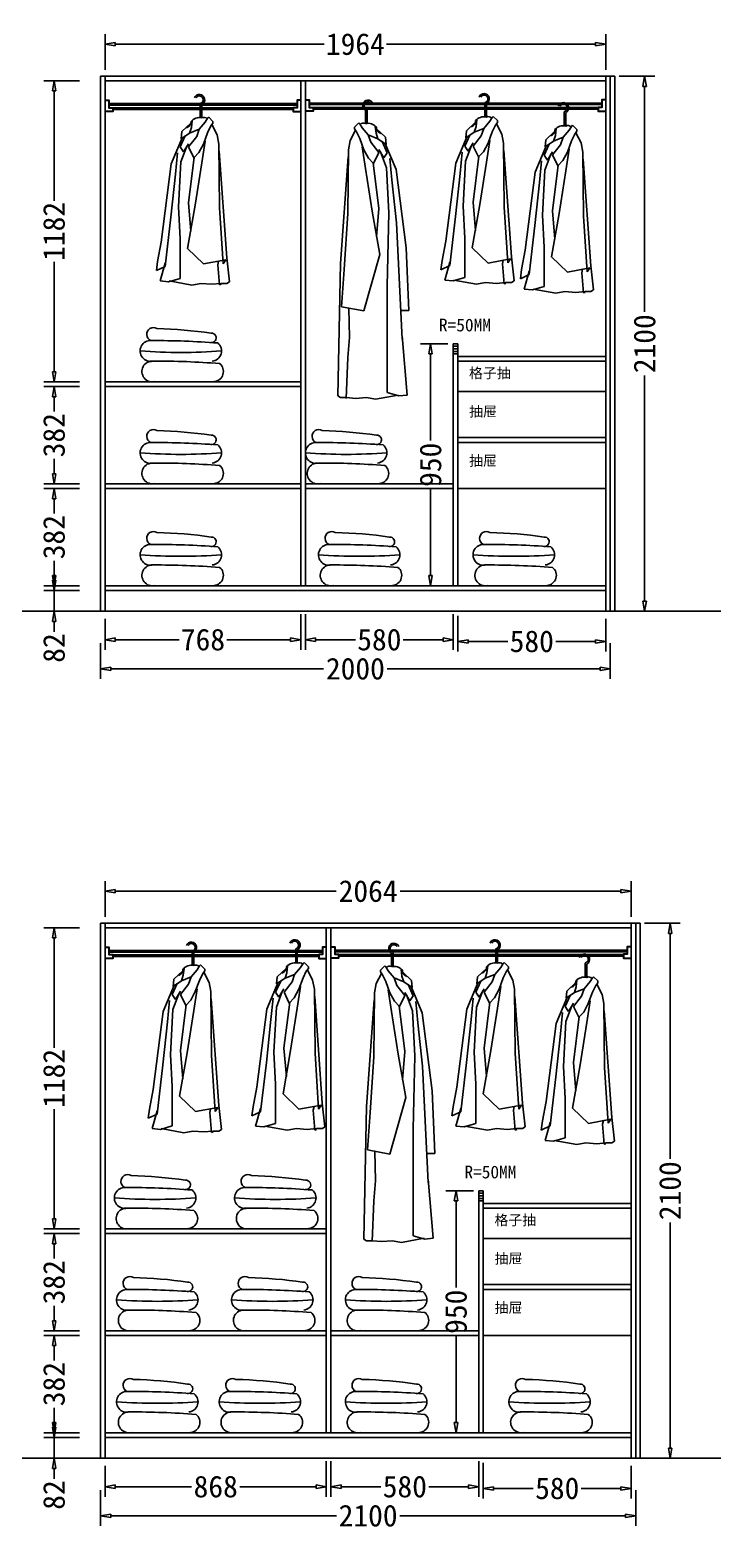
# Model space of a CAD drawing. Header units: millimetres. Extents: x 304407 to 361076, y -1262425 to -1203358.
# Drawn here: x 332654 to 335334, y -1225863 to -1219977 of the extents above; entities that cross this region are included whole.
import ezdxf

# ---------------------------------------------------------------- set-up
doc = ezdxf.new("R2010")
doc.units = ezdxf.units.MM
doc.header["$LTSCALE"] = 20
doc.layers.get('Defpoints').update_dxf_attribs({"color": 250})
for name, color, linetype in [('8', 8, 'Continuous'), ('LAYER10', 11, 'Continuous'), ('LAYER8', 11, 'Continuous'), ('图层3', 4, 'Continuous'), ('墙体', 40, 'Continuous')]:
    doc.layers.add(name, color=color, linetype=linetype)
doc.styles.get("Standard").update_dxf_attribs({"font": 'SimSun.ttf', "height": 85})
doc.styles.add('text', font='SimSun.ttf', dxfattribs={"height": 85})
doc.dimstyles.new('周文晶', dxfattribs={"dimtxt": 70, "dimasz": 40, "dimexe": 40, "dimexo": 30, "dimgap": 10, "dimtad": 0, "dimdec": 0, "dimtxsty": 'Standard', "dimblk": 'CLOSEDBLANK', "dimcen": 200, "dimclrd": 256, "dimclre": 256, "dimadec": 0, "dimazin": 0, "dimtfac": 1, "dimtdec": 0, "dimtmove": 0, "dimatfit": 3, "dimldrblk": 'CLOSEDBLANK', "dimfxl": 100, "dimfxlon": 1, "dimarcsym": 0})

# ---------------------------------------------------------------- blocks, each defined once
blk = doc.blocks.new('_ClosedBlank')
at = {"color": 0, "linetype": 'ByBlock', "lineweight": -2}
for p, q in [((-1, 0.17), (0, 0)), ((-1, 0.17), (-1, -0.17)), ((0, 0), (-1, -0.17))]:
    blk.add_line(p, q, dxfattribs=at)
blk = doc.blocks.new('*D665')
at = {"lineweight": -2, "transparency": 16777216}
for p, q in [((332948.8, -1222288), (332948.8, -1222409.5)), ((333716.8, -1222269.5), (333716.8, -1222409.5)), ((332988.8, -1222369.5), (333239.5, -1222369.5)), ((333676.8, -1222369.5), (333426.2, -1222369.5))]:
    blk.add_line(p, q, dxfattribs=at)
at = {"layer": 'Defpoints', "color": 0, "transparency": 16777216}
for p in [(333716.8, -1222158), (332948.8, -1222258), (333716.8, -1222369.5)]:
    blk.add_point(p, dxfattribs=at)
at = {"lineweight": -2, "transparency": 16777216, "xscale": 40, "yscale": 40, "zscale": 40, "rotation": 180}
blk.add_blockref('_ClosedBlank', (332948.8, -1222369.5), dxfattribs=at)
at = {"lineweight": -2, "transparency": 16777216, "xscale": 40, "yscale": 40, "zscale": 40}
blk.add_blockref('_ClosedBlank', (333716.8, -1222369.5), dxfattribs=at)
at = {"color": 0, "transparency": 16777216, "insert": (333332.8, -1222369.5), "char_height": 85, "attachment_point": 5}
blk.add_mtext('768', dxfattribs=at)
blk = doc.blocks.new('*D666')
at = {"lineweight": -2, "transparency": 16777216}
for p, q in [((333734.8, -1222269.5), (333734.8, -1222409.5)), ((334314.8, -1222269.5), (334314.8, -1222409.5)), ((333774.8, -1222369.5), (333930.8, -1222369.5)), ((334274.8, -1222369.5), (334118.9, -1222369.5))]:
    blk.add_line(p, q, dxfattribs=at)
at = {"layer": 'Defpoints', "color": 0, "transparency": 16777216}
for p in [(333734.8, -1220176), (334314.8, -1222158), (334314.8, -1222369.5)]:
    blk.add_point(p, dxfattribs=at)
at = {"lineweight": -2, "transparency": 16777216, "xscale": 40, "yscale": 40, "zscale": 40, "rotation": 180}
blk.add_blockref('_ClosedBlank', (333734.8, -1222369.5), dxfattribs=at)
at = {"lineweight": -2, "transparency": 16777216, "xscale": 40, "yscale": 40, "zscale": 40}
blk.add_blockref('_ClosedBlank', (334314.8, -1222369.5), dxfattribs=at)
at = {"color": 0, "transparency": 16777216, "insert": (334024.8, -1222369.5), "char_height": 85, "attachment_point": 5}
blk.add_mtext('580', dxfattribs=at)
blk = doc.blocks.new('*D667')
at = {"lineweight": -2, "transparency": 16777216}
for p, q in [((332948.8, -1220132.6), (332948.8, -1219992.6)), ((334912.8, -1220132.6), (334912.8, -1219992.6)), ((332988.8, -1220032.6), (333808.9, -1220032.6)), ((334872.8, -1220032.6), (334052.8, -1220032.6))]:
    blk.add_line(p, q, dxfattribs=at)
at = {"layer": 'Defpoints', "color": 0, "transparency": 16777216}
for p in [(334912.8, -1220032.6), (332948.8, -1220176), (334912.8, -1220176)]:
    blk.add_point(p, dxfattribs=at)
at = {"lineweight": -2, "transparency": 16777216, "xscale": 40, "yscale": 40, "zscale": 40, "rotation": 180}
blk.add_blockref('_ClosedBlank', (332948.8, -1220032.6), dxfattribs=at)
at = {"lineweight": -2, "transparency": 16777216, "xscale": 40, "yscale": 40, "zscale": 40}
blk.add_blockref('_ClosedBlank', (334912.8, -1220032.6), dxfattribs=at)
at = {"color": 0, "transparency": 16777216, "insert": (333930.8, -1220032.6), "char_height": 85, "attachment_point": 5}
blk.add_mtext('1964', dxfattribs=at)
blk = doc.blocks.new('*D668')
at = {"lineweight": -2, "transparency": 16777216}
for p, q in [((332930.8, -1222383.6), (332930.8, -1222523.6)), ((334930.8, -1222383.6), (334930.8, -1222523.6)), ((332970.8, -1222483.6), (333806.1, -1222483.6)), ((334890.8, -1222483.6), (334055.6, -1222483.6))]:
    blk.add_line(p, q, dxfattribs=at)
at = {"layer": 'Defpoints', "color": 0, "transparency": 16777216}
for p in [(332930.8, -1222258), (334930.8, -1222258), (334930.8, -1222483.6)]:
    blk.add_point(p, dxfattribs=at)
at = {"lineweight": -2, "transparency": 16777216, "xscale": 40, "yscale": 40, "zscale": 40, "rotation": 180}
blk.add_blockref('_ClosedBlank', (332930.8, -1222483.6), dxfattribs=at)
at = {"lineweight": -2, "transparency": 16777216, "xscale": 40, "yscale": 40, "zscale": 40}
blk.add_blockref('_ClosedBlank', (334930.8, -1222483.6), dxfattribs=at)
at = {"color": 0, "transparency": 16777216, "insert": (333930.8, -1222483.6), "char_height": 85, "attachment_point": 5}
blk.add_mtext('2000', dxfattribs=at)
blk = doc.blocks.new('*D669')
at = {"lineweight": -2, "transparency": 16777216}
for p, q in [((332748.6, -1222136), (332748.6, -1222096)), ((332848.6, -1222176), (332708.6, -1222176)), ((332748.6, -1222176), (332748.6, -1222258)), ((332848.6, -1222258), (332708.6, -1222258)), ((332748.6, -1222298), (332748.6, -1222338))]:
    blk.add_line(p, q, dxfattribs=at)
at = {"layer": 'Defpoints', "color": 0, "transparency": 16777216}
for p in [(332748.6, -1222176), (332948.8, -1222176), (332930.8, -1222258)]:
    blk.add_point(p, dxfattribs=at)
at = {"lineweight": -2, "transparency": 16777216, "xscale": 40, "yscale": 40, "zscale": 40}
for p, rotation in [((332748.6, -1222176), 270), ((332748.6, -1222258), 90)]:
    blk.add_blockref('_ClosedBlank', p, dxfattribs=dict(at, rotation=rotation))
at = {"color": 0, "transparency": 16777216, "insert": (332748.6, -1222402), "char_height": 85, "attachment_point": 5, "rotation": 90}
blk.add_mtext('82', dxfattribs=at)
blk = doc.blocks.new('*D670')
at = {"lineweight": -2, "transparency": 16777216}
for p, q in [((332848.6, -1221776), (332708.6, -1221776)), ((332748.6, -1221816), (332748.6, -1221873.6)), ((332748.6, -1222118), (332748.6, -1222060.3)), ((332848.6, -1222158), (332708.6, -1222158))]:
    blk.add_line(p, q, dxfattribs=at)
at = {"layer": 'Defpoints', "color": 0, "transparency": 16777216}
for p in [(332748.6, -1221776), (332948.8, -1221776), (332948.8, -1222158)]:
    blk.add_point(p, dxfattribs=at)
at = {"lineweight": -2, "transparency": 16777216, "xscale": 40, "yscale": 40, "zscale": 40}
for p, rotation in [((332748.6, -1221776), 90), ((332748.6, -1222158), 270)]:
    blk.add_blockref('_ClosedBlank', p, dxfattribs=dict(at, rotation=rotation))
at = {"color": 0, "transparency": 16777216, "insert": (332748.6, -1221967), "char_height": 85, "attachment_point": 5, "rotation": 90}
blk.add_mtext('382', dxfattribs=at)
blk = doc.blocks.new('*D671')
at = {"lineweight": -2, "transparency": 16777216}
for p, q in [((334965.7, -1220158), (335105.7, -1220158)), ((335065.7, -1220198), (335065.7, -1221083.2)), ((335065.7, -1222218), (335065.7, -1221332.7)), ((334965.7, -1222258), (335105.7, -1222258))]:
    blk.add_line(p, q, dxfattribs=at)
at = {"layer": 'Defpoints', "color": 0, "transparency": 16777216}
for p in [(334930.8, -1220158), (335065.7, -1220158), (334930.8, -1222258)]:
    blk.add_point(p, dxfattribs=at)
at = {"lineweight": -2, "transparency": 16777216, "xscale": 40, "yscale": 40, "zscale": 40}
for p, rotation in [((335065.7, -1220158), 90), ((335065.7, -1222258), 270)]:
    blk.add_blockref('_ClosedBlank', p, dxfattribs=dict(at, rotation=rotation))
at = {"color": 0, "transparency": 16777216, "insert": (335065.7, -1221208), "char_height": 85, "attachment_point": 5, "rotation": 90}
blk.add_mtext('2100', dxfattribs=at)
blk = doc.blocks.new('*D672')
at = {"lineweight": -2, "transparency": 16777216}
for p, q in [((334293.8, -1221208), (334185.8, -1221208)), ((334225.8, -1221248), (334225.8, -1221588)), ((334225.8, -1222118), (334225.8, -1221778)), ((334284.8, -1222158), (334185.8, -1222158))]:
    blk.add_line(p, q, dxfattribs=at)
at = {"layer": 'Defpoints', "color": 0, "transparency": 16777216}
for p in [(334323.8, -1221208), (334225.8, -1222158), (334314.8, -1222158)]:
    blk.add_point(p, dxfattribs=at)
at = {"lineweight": -2, "transparency": 16777216, "xscale": 40, "yscale": 40, "zscale": 40}
for p, rotation in [((334225.8, -1221208), 90), ((334225.8, -1222158), 270)]:
    blk.add_blockref('_ClosedBlank', p, dxfattribs=dict(at, rotation=rotation))
at = {"color": 0, "transparency": 16777216, "insert": (334225.8, -1221683), "char_height": 85, "attachment_point": 5, "rotation": 90}
blk.add_mtext('950', dxfattribs=at)
blk = doc.blocks.new('*D673')
at = {"lineweight": -2, "transparency": 16777216}
for p, q in [((334332.8, -1222276.2), (334332.8, -1222416.2)), ((334912.8, -1222288), (334912.8, -1222416.2)), ((334372.8, -1222376.2), (334528.8, -1222376.2)), ((334872.8, -1222376.2), (334716.9, -1222376.2))]:
    blk.add_line(p, q, dxfattribs=at)
at = {"layer": 'Defpoints', "color": 0, "transparency": 16777216}
for p in [(334332.8, -1222158), (334912.8, -1222258), (334912.8, -1222376.2)]:
    blk.add_point(p, dxfattribs=at)
at = {"lineweight": -2, "transparency": 16777216, "xscale": 40, "yscale": 40, "zscale": 40, "rotation": 180}
blk.add_blockref('_ClosedBlank', (334332.8, -1222376.2), dxfattribs=at)
at = {"lineweight": -2, "transparency": 16777216, "xscale": 40, "yscale": 40, "zscale": 40}
blk.add_blockref('_ClosedBlank', (334912.8, -1222376.2), dxfattribs=at)
at = {"color": 0, "transparency": 16777216, "insert": (334622.8, -1222376.2), "char_height": 85, "attachment_point": 5}
blk.add_mtext('580', dxfattribs=at)
blk = doc.blocks.new('*D674')
at = {"lineweight": -2, "transparency": 16777216}
for p, q in [((332848.6, -1221376), (332708.6, -1221376)), ((332748.6, -1221416), (332748.6, -1221473.6)), ((332748.6, -1221718), (332748.6, -1221660.3)), ((332848.6, -1221758), (332708.6, -1221758))]:
    blk.add_line(p, q, dxfattribs=at)
at = {"layer": 'Defpoints', "color": 0, "transparency": 16777216}
for p in [(332748.6, -1221376), (332948.8, -1221376), (332948.8, -1221758)]:
    blk.add_point(p, dxfattribs=at)
at = {"lineweight": -2, "transparency": 16777216, "xscale": 40, "yscale": 40, "zscale": 40}
for p, rotation in [((332748.6, -1221376), 90), ((332748.6, -1221758), 270)]:
    blk.add_blockref('_ClosedBlank', p, dxfattribs=dict(at, rotation=rotation))
at = {"color": 0, "transparency": 16777216, "insert": (332748.6, -1221567), "char_height": 85, "attachment_point": 5, "rotation": 90}
blk.add_mtext('382', dxfattribs=at)
blk = doc.blocks.new('*D675')
at = {"lineweight": -2, "transparency": 16777216}
for p, q in [((332848.6, -1220176), (332708.6, -1220176)), ((332748.6, -1220216), (332748.6, -1220646.7)), ((332748.6, -1221318), (332748.6, -1220887.2)), ((332848.6, -1221358), (332708.6, -1221358))]:
    blk.add_line(p, q, dxfattribs=at)
at = {"layer": 'Defpoints', "color": 0, "transparency": 16777216}
for p in [(332748.6, -1220176), (332948.8, -1220176), (332948.8, -1221358)]:
    blk.add_point(p, dxfattribs=at)
at = {"lineweight": -2, "transparency": 16777216, "xscale": 40, "yscale": 40, "zscale": 40}
for p, rotation in [((332748.6, -1220176), 90), ((332748.6, -1221358), 270)]:
    blk.add_blockref('_ClosedBlank', p, dxfattribs=dict(at, rotation=rotation))
at = {"color": 0, "transparency": 16777216, "insert": (332748.6, -1220767), "char_height": 85, "attachment_point": 5, "rotation": 90}
blk.add_mtext('1182', dxfattribs=at)
blk = doc.blocks.new('*D849')
at = {"lineweight": -2, "transparency": 16777216}
for p, q in [((333816.8, -1225593.3), (333816.8, -1225733.3)), ((332948.8, -1225611.8), (332948.8, -1225733.3)), ((332988.8, -1225693.3), (333288.3, -1225693.3)), ((333776.8, -1225693.3), (333477.4, -1225693.3))]:
    blk.add_line(p, q, dxfattribs=at)
at = {"layer": 'Defpoints', "color": 0, "transparency": 16777216}
for p in [(333816.8, -1225481.8), (332948.8, -1225581.8), (333816.8, -1225693.3)]:
    blk.add_point(p, dxfattribs=at)
at = {"lineweight": -2, "transparency": 16777216, "xscale": 40, "yscale": 40, "zscale": 40, "rotation": 180}
blk.add_blockref('_ClosedBlank', (332948.8, -1225693.3), dxfattribs=at)
at = {"lineweight": -2, "transparency": 16777216, "xscale": 40, "yscale": 40, "zscale": 40}
blk.add_blockref('_ClosedBlank', (333816.8, -1225693.3), dxfattribs=at)
at = {"color": 0, "transparency": 16777216, "insert": (333382.8, -1225693.3), "char_height": 85, "attachment_point": 5}
blk.add_mtext('868', dxfattribs=at)
blk = doc.blocks.new('*D850')
at = {"lineweight": -2, "transparency": 16777216}
for p, q in [((333834.8, -1225593.3), (333834.8, -1225733.3)), ((334414.8, -1225593.3), (334414.8, -1225733.3)), ((333874.8, -1225693.3), (334030.8, -1225693.3)), ((334374.8, -1225693.3), (334218.9, -1225693.3))]:
    blk.add_line(p, q, dxfattribs=at)
at = {"layer": 'Defpoints', "color": 0, "transparency": 16777216}
for p in [(333834.8, -1223499.8), (334414.8, -1225481.8), (334414.8, -1225693.3)]:
    blk.add_point(p, dxfattribs=at)
at = {"lineweight": -2, "transparency": 16777216, "xscale": 40, "yscale": 40, "zscale": 40, "rotation": 180}
blk.add_blockref('_ClosedBlank', (333834.8, -1225693.3), dxfattribs=at)
at = {"lineweight": -2, "transparency": 16777216, "xscale": 40, "yscale": 40, "zscale": 40}
blk.add_blockref('_ClosedBlank', (334414.8, -1225693.3), dxfattribs=at)
at = {"color": 0, "transparency": 16777216, "insert": (334124.8, -1225693.3), "char_height": 85, "attachment_point": 5}
blk.add_mtext('580', dxfattribs=at)
blk = doc.blocks.new('*D851')
at = {"lineweight": -2, "transparency": 16777216}
for p, q in [((332948.8, -1223456.4), (332948.8, -1223316.4)), ((332988.8, -1223356.4), (333855.1, -1223356.4)), ((334972.8, -1223356.4), (334106.5, -1223356.4)), ((335012.8, -1223456.4), (335012.8, -1223316.4))]:
    blk.add_line(p, q, dxfattribs=at)
at = {"layer": 'Defpoints', "color": 0, "transparency": 16777216}
for p in [(335012.8, -1223356.4), (332948.8, -1223499.8), (335012.8, -1223499.8)]:
    blk.add_point(p, dxfattribs=at)
at = {"lineweight": -2, "transparency": 16777216, "xscale": 40, "yscale": 40, "zscale": 40, "rotation": 180}
blk.add_blockref('_ClosedBlank', (332948.8, -1223356.4), dxfattribs=at)
at = {"lineweight": -2, "transparency": 16777216, "xscale": 40, "yscale": 40, "zscale": 40}
blk.add_blockref('_ClosedBlank', (335012.8, -1223356.4), dxfattribs=at)
at = {"color": 0, "transparency": 16777216, "insert": (333980.8, -1223356.4), "char_height": 85, "attachment_point": 5}
blk.add_mtext('2064', dxfattribs=at)
blk = doc.blocks.new('*D852')
at = {"lineweight": -2, "transparency": 16777216}
for p, q in [((332930.8, -1225707.4), (332930.8, -1225847.4)), ((335030.8, -1225707.4), (335030.8, -1225847.4)), ((332970.8, -1225807.4), (333856.1, -1225807.4)), ((334990.8, -1225807.4), (334105.6, -1225807.4))]:
    blk.add_line(p, q, dxfattribs=at)
at = {"layer": 'Defpoints', "color": 0, "transparency": 16777216}
for p in [(332930.8, -1225581.8), (335030.8, -1225581.8), (335030.8, -1225807.4)]:
    blk.add_point(p, dxfattribs=at)
at = {"lineweight": -2, "transparency": 16777216, "xscale": 40, "yscale": 40, "zscale": 40, "rotation": 180}
blk.add_blockref('_ClosedBlank', (332930.8, -1225807.4), dxfattribs=at)
at = {"lineweight": -2, "transparency": 16777216, "xscale": 40, "yscale": 40, "zscale": 40}
blk.add_blockref('_ClosedBlank', (335030.8, -1225807.4), dxfattribs=at)
at = {"color": 0, "transparency": 16777216, "insert": (333980.8, -1225807.4), "char_height": 85, "attachment_point": 5}
blk.add_mtext('2100', dxfattribs=at)
blk = doc.blocks.new('*D853')
at = {"lineweight": -2, "transparency": 16777216}
for p, q in [((332748.6, -1225459.8), (332748.6, -1225419.8)), ((332848.6, -1225499.8), (332708.6, -1225499.8)), ((332748.6, -1225499.8), (332748.6, -1225581.8)), ((332848.6, -1225581.8), (332708.6, -1225581.8)), ((332748.6, -1225621.8), (332748.6, -1225661.8))]:
    blk.add_line(p, q, dxfattribs=at)
at = {"layer": 'Defpoints', "color": 0, "transparency": 16777216}
for p in [(332748.6, -1225499.8), (332948.8, -1225499.8), (332930.8, -1225581.8)]:
    blk.add_point(p, dxfattribs=at)
at = {"lineweight": -2, "transparency": 16777216, "xscale": 40, "yscale": 40, "zscale": 40}
for p, rotation in [((332748.6, -1225499.8), 270), ((332748.6, -1225581.8), 90)]:
    blk.add_blockref('_ClosedBlank', p, dxfattribs=dict(at, rotation=rotation))
at = {"color": 0, "transparency": 16777216, "insert": (332748.6, -1225725.9), "char_height": 85, "attachment_point": 5, "rotation": 90}
blk.add_mtext('82', dxfattribs=at)
blk = doc.blocks.new('*D854')
at = {"lineweight": -2, "transparency": 16777216}
for p, q in [((332848.6, -1225099.8), (332708.6, -1225099.8)), ((332748.6, -1225139.8), (332748.6, -1225197.4)), ((332748.6, -1225441.8), (332748.6, -1225384.1)), ((332848.6, -1225481.8), (332708.6, -1225481.8))]:
    blk.add_line(p, q, dxfattribs=at)
at = {"layer": 'Defpoints', "color": 0, "transparency": 16777216}
for p in [(332748.6, -1225099.8), (332948.8, -1225099.8), (332948.8, -1225481.8)]:
    blk.add_point(p, dxfattribs=at)
at = {"lineweight": -2, "transparency": 16777216, "xscale": 40, "yscale": 40, "zscale": 40}
for p, rotation in [((332748.6, -1225099.8), 90), ((332748.6, -1225481.8), 270)]:
    blk.add_blockref('_ClosedBlank', p, dxfattribs=dict(at, rotation=rotation))
at = {"color": 0, "transparency": 16777216, "insert": (332748.6, -1225290.8), "char_height": 85, "attachment_point": 5, "rotation": 90}
blk.add_mtext('382', dxfattribs=at)
blk = doc.blocks.new('*D855')
at = {"lineweight": -2, "transparency": 16777216}
for p, q in [((335065.7, -1223481.8), (335205.7, -1223481.8)), ((335165.7, -1223521.8), (335165.7, -1224407)), ((335165.7, -1225541.8), (335165.7, -1224656.5)), ((335065.7, -1225581.8), (335205.7, -1225581.8))]:
    blk.add_line(p, q, dxfattribs=at)
at = {"layer": 'Defpoints', "color": 0, "transparency": 16777216}
for p in [(335030.8, -1223481.8), (335165.7, -1223481.8), (335030.8, -1225581.8)]:
    blk.add_point(p, dxfattribs=at)
at = {"lineweight": -2, "transparency": 16777216, "xscale": 40, "yscale": 40, "zscale": 40}
for p, rotation in [((335165.7, -1223481.8), 90), ((335165.7, -1225581.8), 270)]:
    blk.add_blockref('_ClosedBlank', p, dxfattribs=dict(at, rotation=rotation))
at = {"color": 0, "transparency": 16777216, "insert": (335165.7, -1224531.8), "char_height": 85, "attachment_point": 5, "rotation": 90}
blk.add_mtext('2100', dxfattribs=at)
blk = doc.blocks.new('*D856')
at = {"lineweight": -2, "transparency": 16777216}
for p, q in [((334393.8, -1224531.8), (334285.8, -1224531.8)), ((334325.8, -1224571.8), (334325.8, -1224911.8)), ((334325.8, -1225441.8), (334325.8, -1225101.8)), ((334384.8, -1225481.8), (334285.8, -1225481.8))]:
    blk.add_line(p, q, dxfattribs=at)
at = {"layer": 'Defpoints', "color": 0, "transparency": 16777216}
for p in [(334423.8, -1224531.8), (334325.8, -1225481.8), (334414.8, -1225481.8)]:
    blk.add_point(p, dxfattribs=at)
at = {"lineweight": -2, "transparency": 16777216, "xscale": 40, "yscale": 40, "zscale": 40}
for p, rotation in [((334325.8, -1224531.8), 90), ((334325.8, -1225481.8), 270)]:
    blk.add_blockref('_ClosedBlank', p, dxfattribs=dict(at, rotation=rotation))
at = {"color": 0, "transparency": 16777216, "insert": (334325.8, -1225006.8), "char_height": 85, "attachment_point": 5, "rotation": 90}
blk.add_mtext('950', dxfattribs=at)
blk = doc.blocks.new('*D857')
at = {"lineweight": -2, "transparency": 16777216}
for p, q in [((334432.8, -1225600), (334432.8, -1225740)), ((335012.8, -1225611.8), (335012.8, -1225740)), ((334472.8, -1225700), (334628.8, -1225700)), ((334972.8, -1225700), (334816.9, -1225700))]:
    blk.add_line(p, q, dxfattribs=at)
at = {"layer": 'Defpoints', "color": 0, "transparency": 16777216}
for p in [(334432.8, -1225481.8), (335012.8, -1225581.8), (335012.8, -1225700)]:
    blk.add_point(p, dxfattribs=at)
at = {"lineweight": -2, "transparency": 16777216, "xscale": 40, "yscale": 40, "zscale": 40, "rotation": 180}
blk.add_blockref('_ClosedBlank', (334432.8, -1225700), dxfattribs=at)
at = {"lineweight": -2, "transparency": 16777216, "xscale": 40, "yscale": 40, "zscale": 40}
blk.add_blockref('_ClosedBlank', (335012.8, -1225700), dxfattribs=at)
at = {"color": 0, "transparency": 16777216, "insert": (334722.8, -1225700), "char_height": 85, "attachment_point": 5}
blk.add_mtext('580', dxfattribs=at)
blk = doc.blocks.new('*D858')
at = {"lineweight": -2, "transparency": 16777216}
for p, q in [((332848.6, -1224699.8), (332708.6, -1224699.8)), ((332748.6, -1224739.8), (332748.6, -1224797.4)), ((332748.6, -1225041.8), (332748.6, -1224984.1)), ((332848.6, -1225081.8), (332708.6, -1225081.8))]:
    blk.add_line(p, q, dxfattribs=at)
at = {"layer": 'Defpoints', "color": 0, "transparency": 16777216}
for p in [(332748.6, -1224699.8), (332948.8, -1224699.8), (332948.8, -1225081.8)]:
    blk.add_point(p, dxfattribs=at)
at = {"lineweight": -2, "transparency": 16777216, "xscale": 40, "yscale": 40, "zscale": 40}
for p, rotation in [((332748.6, -1224699.8), 90), ((332748.6, -1225081.8), 270)]:
    blk.add_blockref('_ClosedBlank', p, dxfattribs=dict(at, rotation=rotation))
at = {"color": 0, "transparency": 16777216, "insert": (332748.6, -1224890.8), "char_height": 85, "attachment_point": 5, "rotation": 90}
blk.add_mtext('382', dxfattribs=at)
blk = doc.blocks.new('*D859')
at = {"lineweight": -2, "transparency": 16777216}
for p, q in [((332848.6, -1223499.8), (332708.6, -1223499.8)), ((332748.6, -1223539.8), (332748.6, -1223970.5)), ((332748.6, -1224641.8), (332748.6, -1224211.1)), ((332848.6, -1224681.8), (332708.6, -1224681.8))]:
    blk.add_line(p, q, dxfattribs=at)
at = {"layer": 'Defpoints', "color": 0, "transparency": 16777216}
for p in [(332748.6, -1223499.8), (332948.8, -1223499.8), (332948.8, -1224681.8)]:
    blk.add_point(p, dxfattribs=at)
at = {"lineweight": -2, "transparency": 16777216, "xscale": 40, "yscale": 40, "zscale": 40}
for p, rotation in [((332748.6, -1223499.8), 90), ((332748.6, -1224681.8), 270)]:
    blk.add_blockref('_ClosedBlank', p, dxfattribs=dict(at, rotation=rotation))
at = {"color": 0, "transparency": 16777216, "insert": (332748.6, -1224090.8), "char_height": 85, "attachment_point": 5, "rotation": 90}
blk.add_mtext('1182', dxfattribs=at)
blk = doc.blocks.new('A$C1C5764E0')
at = {"layer": '8'}
for p, q in [((172.3, 708.4), (172.3, 657.4)), ((178.3, 708.4), (178.3, 657.4)), ((191.5, 639.3), (201.2, 654.6)), ((201.2, 654.6), (205.3, 658.7)), ((205.3, 658.7), (222, 642.1)), ((99.9, 601.9), (97.1, 574.2)), ((97.1, 574.2), (130.4, 596.4)), ((135.3, 635.3), (99.9, 601.9)), ((130.4, 596.4), (137.4, 618.5)), ((130.4, 596.4), (167.9, 611.6)), ((137.4, 618.5), (140.1, 644.9)), ((158.2, 582.5), (167.9, 611.6)), ((167.9, 611.6), (191.5, 639.3)), ((201.2, 597.8), (184.5, 553.4)), ((213.6, 624.1), (201.2, 597.8)), ((222, 635.2), (213.6, 624.1)), ((217.8, 629.6), (238.6, 589.4)), ((222, 642.1), (222, 635.2)), ((238.6, 589.4), (245.5, 553.4)), ((103, 580.9), (58.4, 475.1)), ((113.7, 585.2), (93.2, 541.7)), ((93.2, 541.7), (106.3, 522.1)), ((96.5, 482.8), (119.4, 544.9)), ((106.3, 522.1), (125.9, 554.7)), ((126.3, 542.3), (158.2, 582.5)), ((147.1, 499.3), (126.3, 542.3)), ((184.5, 553.4), (166.5, 520.1)), ((178.3, 479.5), (191.3, 564.6)), ((245.5, 553.4), (248.3, 302.5)), ((58.4, 475.1), (19.5, 168.8)), ((75, 435), (83.4, 518.8)), ((86.6, 306.3), (96.5, 482.8)), ((148.8, 502.4), (125.9, 322.6)), ((166.5, 520.1), (147.1, 499.3)), ((152.1, 312.8), (178.3, 479.5)), ((276.4, 106.8), (247, 525.3)), ((57, 265.8), (75, 435)), ((93.2, 180.9), (86.6, 306.3)), ((122.6, 142.8), (152.1, 312.8)), ((125.9, 322.6), (135.7, 211.4)), ((248.3, 302.5), (262.2, 83.5)), ((34.3, 73.1), (57, 265.8)), ((93.2, 26.2), (93.2, 180.9)), ((19.5, 168.8), (4.8, 92.7)), ((184.8, 82.8), (122.6, 142.8)), ((4.8, 92.7), (0, 56.7)), ((0, 56.7), (34.3, 73.1)), ((34.3, 86.2), (14.7, 16.3)), ((273.1, 99.1), (184.8, 82.8)), ((244.2, 93.8), (240.9, 79.6)), ((240.9, 79.6), (247.4, 1.1)), ((262.2, 83.5), (273.1, 99.1)), ((286.7, 13.1), (276.4, 106.8)), ((14.7, 16.3), (47.4, 13.1)), ((47.4, 13.1), (93.2, 26.2)), ((50.7, 16.3), (139, 0)), ((139, 0), (175, 6.5)), ((175, 6.5), (217.5, 3.3)), ((217.5, 3.3), (253.5, 6.5)), ((247.4, 1.1), (254, 3.3)), ((253.5, 6.5), (276.9, 6.5)), ((276.9, 6.5), (286.7, 13.1))]:
    blk.add_line(p, q, dxfattribs=at)
for centre, radius, start, end in [((168.9, 727.1), 20.9, 296.63379, 159.52854), ((168.9, 727.1), 14.9, 296.63379, 150.61748), ((175.9, 709.9), 3.91, 94.6712, 201.96259), ((168.9, 613.1), 43.9, 77.69929, 138.59655), ((186.2, 639.8), 18, 42.48003, 116.33917), ((110.9, 641.2), 25.1, 286.26362, 2.02477)]:
    blk.add_arc(centre, radius, start, end, dxfattribs=at)
blk = doc.blocks.new('A$C4F477F88')
at = {"layer": 'LAYER10'}
blk.add_blockref('A$C1C5764E0', (0, 0), dxfattribs=at)
blk = doc.blocks.new('A$C5E603B19')
at = {"layer": 'LAYER8'}
blk.add_blockref('A$C4F477F88', (0, 0), dxfattribs=at)
blk = doc.blocks.new('A$C1B0A679D')
at = {"layer": '图层3'}
blk.add_blockref('A$C5E603B19', (0, 0), dxfattribs=at)
blk = doc.blocks.new('A$C52EB379C')
at = {"layer": '8'}
for p, q in [((163.3, 1134.6), (163.3, 1083.5)), ((169.3, 1134.6), (169.3, 1083.5)), ((126.4, 1061.5), (91, 1028.1)), ((128.4, 1044.7), (131.2, 1071)), ((159, 1037.8), (182.5, 1065.5)), ((182.5, 1065.5), (192.3, 1080.7)), ((192.3, 1080.7), (196.4, 1084.9)), ((196.4, 1084.9), (213.1, 1068.3)), ((213.1, 1061.3), (204.7, 1050.2)), ((213.1, 1068.3), (213.1, 1061.3)), ((94.1, 1007.1), (49.5, 901.3)), ((104.8, 1011.4), (84.3, 967.8)), ((91, 1028.1), (88.2, 1000.3)), ((88.2, 1000.3), (121.5, 1022.5)), ((117.4, 968.5), (149.3, 1008.7)), ((121.5, 1022.5), (128.4, 1044.7)), ((121.5, 1022.5), (159, 1037.8)), ((149.3, 1008.7), (159, 1037.8)), ((192.3, 1023.9), (175.6, 979.5)), ((204.7, 1050.2), (192.3, 1023.9)), ((208.9, 1055.8), (229.7, 1015.6)), ((229.7, 1015.6), (236.6, 979.5)), ((66.1, 861.1), (74.5, 944.9)), ((84.3, 967.8), (97.4, 948.2)), ((87.6, 909), (110.5, 971.1)), ((97.4, 948.2), (117, 980.9)), ((138.2, 925.5), (117.4, 968.5)), ((157.6, 946.3), (138.2, 925.5)), ((175.6, 979.5), (157.6, 946.3)), ((169.3, 905.7), (182.4, 990.7)), ((236.6, 979.5), (239.4, 728.7)), ((267.5, 533), (238.1, 951.5)), ((49.5, 901.3), (10.6, 595)), ((77.7, 732.4), (87.6, 909)), ((139.9, 928.6), (117, 748.8)), ((143.2, 738.9), (169.3, 905.7)), ((48.1, 692), (66.1, 861.1)), ((84.3, 444.7), (77.7, 732.4)), ((113.7, 568.9), (143.2, 738.9)), ((117, 748.8), (126.8, 637.6)), ((239.4, 728.7), (253.3, 509.7)), ((25.4, 235.4), (48.1, 692)), ((10.6, 595), (0, 349)), ((175.9, 346.6), (113.7, 568.9)), ((277.8, 13.1), (267.5, 533)), ((253.3, 509.7), (264.2, 362.9)), ((84.3, 26.2), (84.3, 444.7)), ((264.2, 362.9), (175.9, 346.6)), ((235.3, 357.6), (232, 242)), ((0, 349), (31, 349)), ((25.4, 248.5), (5.8, 16.3)), ((232, 242), (238.5, 163.5)), ((238.5, 163.5), (245.1, 3.3)), ((5.8, 16.3), (38.5, 13.1)), ((38.5, 13.1), (84.3, 26.2)), ((41.7, 16.3), (130.1, 0)), ((130.1, 0), (166.1, 6.5)), ((166.1, 6.5), (208.6, 3.3)), ((208.6, 3.3), (244.6, 6.5)), ((244.6, 6.5), (268, 6.5)), ((268, 6.5), (277.8, 13.1))]:
    blk.add_line(p, q, dxfattribs=at)
for centre, radius, start, end in [((160, 1153.2), 20.9, 296.63379, 159.52854), ((160, 1153.2), 14.9, 296.63379, 150.61748), ((167, 1136), 3.91, 94.6712, 201.96259), ((102, 1067.4), 25.1, 286.26362, 2.02477), ((160, 1039.2), 43.9, 77.69929, 138.59655), ((177.3, 1066), 18, 42.48003, 116.33917)]:
    blk.add_arc(centre, radius, start, end, dxfattribs=at)
blk = doc.blocks.new('A$C05785CA5')
at = {"layer": 'LAYER10'}
blk.add_blockref('A$C52EB379C', (0, 0), dxfattribs=at)
blk = doc.blocks.new('A$C100967EE')
at = {"layer": 'LAYER10'}
blk.add_blockref('A$C05785CA5', (0, 0), dxfattribs=at)
blk = doc.blocks.new('A$C65D30603')
at = {"layer": 'LAYER8'}
blk.add_blockref('A$C100967EE', (0, 0), dxfattribs=at)
blk = doc.blocks.new('A$C50CE712E')
at = {"layer": '图层3'}
blk.add_blockref('A$C65D30603', (0, 0), dxfattribs=at)
blk = doc.blocks.new('A$C11F00F61')
at = {"color": 8}
blk.add_line((48.2, 0), (290.3, 1.2), dxfattribs=at)
at = {"layer": '墙体', "color": 8}
for centre, radius, start, end in [((52.6, 186.6), 26.7, 59.80213, 244.0801), ((9.8, -1698.7), 1909.1, 81.89814, 88.31115), ((280.3, 173), 18.4, 260.15505, 94.41573), ((41, 121.6), 41, 86.08337, 284.09881), ((159.2, 2329.1), 2213.2, 265.87556, 274.15905), ((53.8, -3125.6), 3288.1, 85.62439, 90.17553), ((279.7, 121.7), 40, 274.94064, 51.31651), ((48.2, 41), 41, 86.08337, 284.09881), ((61, -3206.2), 3288.1, 85.62439, 90.17553), ((286.9, 41.1), 40, 274.94064, 51.31651)]:
    blk.add_arc(centre, radius, start, end, dxfattribs=at)

msp = doc.modelspace()

# ---------------------------------------------------------------- linework, layer by layer
for p, q in [((332930.8, -1222258), (332930.8, -1220158)), ((332930.8, -1220158), (334930.8, -1220158)), ((332948.8, -1222258), (332948.8, -1220158)), ((332948.8, -1220176), (334912.8, -1220176)), ((333716.8, -1222158), (333716.8, -1220176)), ((333734.8, -1222158), (333734.8, -1220176)), ((334912.8, -1220158), (334912.8, -1222258)), ((334930.8, -1220158), (334930.8, -1222258)), ((334948.8, -1220158), (334930.8, -1220158)), ((334948.8, -1222258), (334948.8, -1220158)), ((334314.8, -1221208), (334314.8, -1222158)), ((334332.8, -1221208), (334314.8, -1221208)), ((334332.8, -1221218), (334314.8, -1221218)), ((334332.8, -1221228), (334314.8, -1221228)), ((334332.8, -1221238), (334314.8, -1221238)), ((334332.8, -1221248), (334314.8, -1221248)), ((334332.8, -1221208), (334332.8, -1222158)), ((334912.8, -1221258), (334332.8, -1221258)), ((334912.8, -1221276), (334332.8, -1221276)), ((333716.8, -1221358), (332948.8, -1221358)), ((333716.8, -1221376), (332948.8, -1221376)), ((334912.8, -1221396), (334332.8, -1221396)), ((334332.8, -1221576), (334912.8, -1221576)), ((334332.8, -1221596), (334912.8, -1221596)), ((333716.8, -1221758), (332948.8, -1221758)), ((333716.8, -1221776), (332948.8, -1221776)), ((334314.8, -1221758), (333734.8, -1221758)), ((334314.8, -1221776), (333734.8, -1221776)), ((334332.8, -1221776), (334912.8, -1221776)), ((332948.8, -1222158), (334912.8, -1222158)), ((332948.8, -1222176), (334912.8, -1222176)), ((332930.8, -1222258), (334930.8, -1222258)), ((334930.8, -1222258), (334948.8, -1222258)), ((332930.8, -1225581.8), (332930.8, -1223481.8)), ((332930.8, -1223481.8), (335030.8, -1223481.8)), ((332948.8, -1225581.8), (332948.8, -1223481.8)), ((335012.8, -1223481.8), (335012.8, -1225581.8)), ((335030.8, -1223481.8), (335030.8, -1225581.8)), ((335048.8, -1223481.8), (335030.8, -1223481.8)), ((335048.8, -1225581.8), (335048.8, -1223481.8)), ((332948.8, -1223499.8), (335012.8, -1223499.8)), ((333816.8, -1225481.8), (333816.8, -1223499.8)), ((333834.8, -1225481.8), (333834.8, -1223499.8)), ((334414.8, -1224531.8), (334414.8, -1225481.8)), ((334432.8, -1224531.8), (334414.8, -1224531.8)), ((334432.8, -1224541.8), (334414.8, -1224541.8)), ((334432.8, -1224531.8), (334432.8, -1225481.8)), ((334432.8, -1224551.8), (334414.8, -1224551.8)), ((334432.8, -1224561.8), (334414.8, -1224561.8)), ((334432.8, -1224571.8), (334414.8, -1224571.8)), ((335012.8, -1224581.8), (334432.8, -1224581.8)), ((335012.8, -1224599.8), (334432.8, -1224599.8)), ((333816.8, -1224681.8), (332948.8, -1224681.8)), ((333816.8, -1224699.8), (332948.8, -1224699.8)), ((335012.8, -1224719.8), (334432.8, -1224719.8)), ((334432.8, -1224899.8), (335012.8, -1224899.8)), ((334432.8, -1224919.8), (335012.8, -1224919.8)), ((333816.8, -1225081.8), (332948.8, -1225081.8)), ((333816.8, -1225099.8), (332948.8, -1225099.8)), ((334414.8, -1225081.8), (333834.8, -1225081.8)), ((334414.8, -1225099.8), (333834.8, -1225099.8)), ((334432.8, -1225099.8), (335012.8, -1225099.8)), ((332948.8, -1225481.8), (335012.8, -1225481.8)), ((332948.8, -1225499.8), (335012.8, -1225499.8)), ((332930.8, -1225581.8), (335030.8, -1225581.8)), ((335030.8, -1225581.8), (335048.8, -1225581.8))]:
    msp.add_line(p, q)
at = {"color": 8}
for p, q in [((361075.9, -1222258), (304407.4, -1222258)), ((361075.9, -1222258), (304407.4, -1222258)), ((361075.9, -1225581.8), (304407.4, -1225581.8)), ((361075.9, -1225581.8), (304407.4, -1225581.8))]:
    msp.add_line(p, q, dxfattribs=at)
at = {"lineweight": 30}
for points in [[(332948.8, -1220251.6), (332963.8, -1220251.6), (332963.8, -1220281.6), (332978.8, -1220281.6), (332978.8, -1220296.6), (332948.8, -1220296.6)], [(333716.8, -1220251.6), (333701.8, -1220251.6), (333701.8, -1220281.6), (333686.8, -1220281.6), (333686.8, -1220296.6), (333716.8, -1220296.6)], [(333734.8, -1220250.3), (333749.8, -1220250.3), (333749.8, -1220280.3), (333764.8, -1220280.3), (333764.8, -1220295.3), (333734.8, -1220295.3)], [(334912.8, -1220250.3), (334897.8, -1220250.3), (334897.8, -1220280.3), (334882.8, -1220280.3), (334882.8, -1220295.3), (334912.8, -1220295.3)], [(333701.8, -1220266.6), (332963.8, -1220266.6)], [(333701.8, -1220271.2), (332963.8, -1220271.2)], [(333686.8, -1220283.6), (332978.8, -1220283.6)], [(333686.8, -1220289.1), (332978.8, -1220289.1)], [(334897.8, -1220265.3), (333749.8, -1220265.3)], [(334897.8, -1220269.8), (333749.8, -1220269.8)], [(334882.8, -1220282.3), (333764.8, -1220282.3)], [(334882.8, -1220287.8), (333764.8, -1220287.8)], [(332948.8, -1223575.4), (332963.8, -1223575.4), (332963.8, -1223605.4), (332978.8, -1223605.4), (332978.8, -1223620.4), (332948.8, -1223620.4)], [(333801.8, -1223590.4), (332963.8, -1223590.4)], [(333801.8, -1223595), (332963.8, -1223595)], [(333786.8, -1223607.5), (332978.8, -1223607.5)], [(333816.8, -1223575.4), (333801.8, -1223575.4), (333801.8, -1223605.4), (333786.8, -1223605.4), (333786.8, -1223620.4), (333816.8, -1223620.4)], [(333834.8, -1223574.1), (333849.8, -1223574.1), (333849.8, -1223604.1), (333864.8, -1223604.1), (333864.8, -1223619.1), (333834.8, -1223619.1)], [(334997.8, -1223589.1), (333849.8, -1223589.1)], [(334997.8, -1223593.7), (333849.8, -1223593.7)], [(334982.8, -1223606.2), (333864.8, -1223606.2)], [(335012.8, -1223574.1), (334997.8, -1223574.1), (334997.8, -1223604.1), (334982.8, -1223604.1), (334982.8, -1223619.1), (335012.8, -1223619.1)], [(333786.8, -1223612.9), (332978.8, -1223612.9)], [(334982.8, -1223611.6), (333864.8, -1223611.6)]]:
    msp.add_lwpolyline(points, dxfattribs=at)

# ---------------------------------------------------------------- block references
for name, p in [('A$C1B0A679D', (333149.9, -1220977.6)), ('A$C1B0A679D', (334266.7, -1220974.4)), ('A$C1B0A679D', (334578, -1221009.6)), ('A$C11F00F61', (333086.2, -1221358)), ('A$C11F00F61', (333086.2, -1221758)), ('A$C11F00F61', (333734.8, -1221758)), ('A$C11F00F61', (333086.2, -1222158)), ('A$C11F00F61', (333785.9, -1222158)), ('A$C11F00F61', (334392.4, -1222158)), ('A$C1B0A679D', (333524.5, -1224294.7)), ('A$C1B0A679D', (334309.8, -1224294.7)), ('A$C1B0A679D', (333118.3, -1224304)), ('A$C1B0A679D', (334660.1, -1224350.6)), ('A$C11F00F61', (332985.1, -1224681.8)), ('A$C11F00F61', (333456.7, -1224681.8)), ('A$C11F00F61', (332993.7, -1225081.8)), ('A$C11F00F61', (333445.1, -1225081.8)), ('A$C11F00F61', (333891.6, -1225081.8)), ('A$C11F00F61', (332993.7, -1225481.8)), ('A$C11F00F61', (333396.3, -1225481.8)), ('A$C11F00F61', (333891.6, -1225481.8)), ('A$C11F00F61', (334532.8, -1225481.8))]:
    msp.add_blockref(name, p)
at = {"xscale": -1}
for p in [(334140.1, -1221426.1), (334242.1, -1224734.5)]:
    msp.add_blockref('A$C50CE712E', p, dxfattribs=at)

# ---------------------------------------------------------------- texts
at = {"attachment_point": 1, "style": 'text'}
for s, insert, char_height, width in [('R=50MM', (334258.6, -1221109.5), 50, 419.038), ('格子抽', (334376.5, -1221303.1), 40, 305.609), ('抽屉', (334377.1, -1221453.6), 40, 305.609), ('抽屉', (334377.1, -1221647), 40, 305.609), ('R=50MM', (334358.6, -1224433.3), 50, 419.038), ('格子抽', (334476.5, -1224626.9), 40, 305.609), ('抽屉', (334477.1, -1224777.5), 40, 305.609), ('抽屉', (334477.1, -1224970.8), 40, 305.609)]:
    msp.add_mtext(s, dxfattribs=dict(at, insert=insert, char_height=char_height, width=width))

# ---------------------------------------------------------------- dimensions: what is measured, and where the dimension line sits
for base, p1, p2, picture, middle in [((334912.8, -1220032.6), (332948.8, -1220176), (334912.8, -1220176), '*D667', (333930.8, -1220032.6)), ((334314.8, -1222369.5), (333734.8, -1220176), (334314.8, -1222158), '*D666', (334024.8, -1222369.5)), ((333716.8, -1222369.5), (332948.8, -1222258), (333716.8, -1222158), '*D665', (333332.8, -1222369.5)), ((334912.8, -1222376.2), (334332.8, -1222158), (334912.8, -1222258), '*D673', (334622.8, -1222376.2)), ((334930.8, -1222483.6), (332930.8, -1222258), (334930.8, -1222258), '*D668', (333930.8, -1222483.6)), ((335012.8, -1223356.4), (332948.8, -1223499.8), (335012.8, -1223499.8), '*D851', (333980.8, -1223356.4)), ((334414.8, -1225693.3), (333834.8, -1223499.8), (334414.8, -1225481.8), '*D850', (334124.8, -1225693.3)), ((333816.8, -1225693.3), (332948.8, -1225581.8), (333816.8, -1225481.8), '*D849', (333382.8, -1225693.3)), ((335012.8, -1225700), (334432.8, -1225481.8), (335012.8, -1225581.8), '*D857', (334722.8, -1225700)), ((335030.8, -1225807.4), (332930.8, -1225581.8), (335030.8, -1225581.8), '*D852', (333980.8, -1225807.4))]:
    dim = msp.add_linear_dim(base=base, p1=p1, p2=p2, dimstyle='周文晶')
    dim.commit()
    dim.dimension.update_dxf_attribs({"geometry": picture, "text_midpoint": middle})
for base, p1, p2, angle, picture, middle in [((332748.6, -1220176), (332948.8, -1221358), (332948.8, -1220176), 90, '*D675', (332748.6, -1220767)), ((335065.7, -1220158), (334930.8, -1222258), (334930.8, -1220158), 90, '*D671', (335065.7, -1221208)), ((334225.8, -1222158), (334323.8, -1221208), (334314.8, -1222158), 90, '*D672', (334225.8, -1221683)), ((332748.6, -1221376), (332948.8, -1221758), (332948.8, -1221376), 90, '*D674', (332748.6, -1221567)), ((332748.6, -1221776), (332948.8, -1222158), (332948.8, -1221776), 270, '*D670', (332748.6, -1221967)), ((335165.7, -1223481.8), (335030.8, -1225581.8), (335030.8, -1223481.8), 90, '*D855', (335165.7, -1224531.8)), ((332748.6, -1223499.8), (332948.8, -1224681.8), (332948.8, -1223499.8), 90, '*D859', (332748.6, -1224090.8)), ((334325.8, -1225481.8), (334423.8, -1224531.8), (334414.8, -1225481.8), 90, '*D856', (334325.8, -1225006.8)), ((332748.6, -1224699.8), (332948.8, -1225081.8), (332948.8, -1224699.8), 90, '*D858', (332748.6, -1224890.8)), ((332748.6, -1225099.8), (332948.8, -1225481.8), (332948.8, -1225099.8), 270, '*D854', (332748.6, -1225290.8))]:
    dim = msp.add_linear_dim(base=base, p1=p1, p2=p2, angle=angle, dimstyle='周文晶')
    dim.commit()
    dim.dimension.update_dxf_attribs({"geometry": picture, "text_midpoint": middle})
for base, p1, p2, picture, middle in [((332748.6, -1222176), (332930.8, -1222258), (332948.8, -1222176), '*D669', (332748.6, -1222402)), ((332748.6, -1225499.8), (332930.8, -1225581.8), (332948.8, -1225499.8), '*D853', (332748.6, -1225725.9))]:
    dim = msp.add_linear_dim(base=base, p1=p1, p2=p2, angle=270, dimstyle='周文晶')
    dim.commit()
    dim.dimension.update_dxf_attribs({"geometry": picture, "text_midpoint": middle, "dimtype": 128})

doc.saveas('drawing.dxf')
